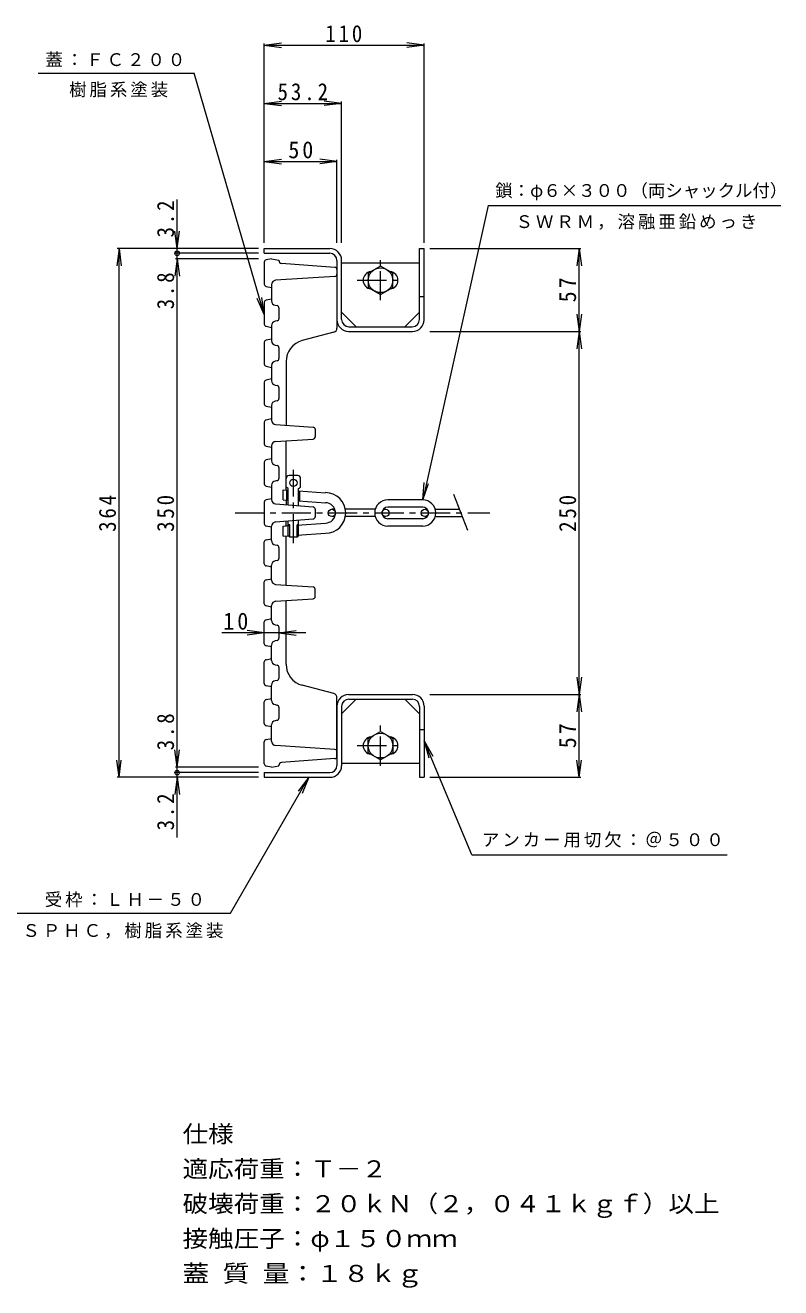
# Model space of a CAD drawing. Units: millimetres, scale not verified. Extents: x -719 to 742, y -549 to 469.
# Drawn here: x 222 to 742, y -400 to 469 of the extents above; entities that cross this region are included whole.
import ezdxf
from ezdxf.enums import TextEntityAlignment as Align

# ---------------------------------------------------------------- set-up
doc = ezdxf.new("R2010")
doc.units = ezdxf.units.MM
doc.header["$LTSCALE"] = 4
doc.header["$PDMODE"] = 32
doc.header["$PDSIZE"] = 3.2
doc.linetypes.add('CHAIN1', pattern=[8, 5, -1, 1, -1])
for name, color, linetype, lineweight in [('0-0_0', 3, 'Continuous', 9), ('0-1', 2, 'Continuous', 9), ('0-E', 7, 'Continuous', 9), ('0-F', 7, 'Continuous', 9)]:
    doc.layers.add(name, color=color, linetype=linetype, lineweight=lineweight)
doc.styles.add('ＭＳ ゴシック', font='')
doc.styles.get('ＭＳ ゴシック').set_extended_font_data('MS Gothic')

msp = doc.modelspace()

# ---------------------------------------------------------------- linework, layer by layer
at = {"layer": '0-0_0'}
for p, q in [((386.729, 305.945), (386.729, 290.655)), ((391.729, 308.175), (387.935, 307.416)), ((391.729, 308.175), (396.729, 307.175)), ((396.729, 307.175), (396.729, 307.03)), ((435.341, 302.279), (398.579, 305.036)), ((435.329, 296.081), (394.53, 293.361)), ((436.729, 300.783), (436.729, 260.482)), ((387.935, 289.184), (391.729, 288.425)), ((391.729, 290.368), (391.729, 279.134)), ((386.729, 278.195), (386.729, 263.154)), ((391.729, 280.425), (387.935, 279.666)), ((394.141, 276.192), (395.523, 275.916)), ((396.729, 274.445), (396.729, 266.904)), ((387.935, 261.684), (391.729, 260.925)), ((391.729, 262.215), (391.729, 251.634)), ((395.523, 265.434), (394.141, 265.157)), ((391.729, 252.925), (387.935, 252.166)), ((434.499, 257.582), (412.877, 251.837)), ((386.729, 250.695), (386.729, 235.654)), ((394.141, 248.692), (395.523, 248.416)), ((396.729, 246.945), (396.729, 239.404)), ((391.729, 234.715), (391.729, 224.134)), ((395.523, 237.934), (394.141, 237.657)), ((401.729, 237.34), (401.729, 193.508)), ((387.935, 234.184), (391.729, 233.425)), ((386.729, 223.195), (386.729, 208.155)), ((391.729, 225.425), (387.935, 224.666)), ((394.141, 221.192), (395.523, 220.916)), ((396.729, 219.445), (396.729, 211.905)), ((395.523, 210.434), (394.141, 210.157)), ((387.935, 206.684), (391.729, 205.925)), ((391.729, 207.215), (391.729, 196.981)), ((386.729, 195.695), (386.729, 180.654)), ((391.729, 197.925), (387.935, 197.166)), ((394.53, 193.988), (420.329, 192.268)), ((394.53, 182.361), (420.329, 184.081)), ((401.729, 149.024), (401.729, 182.841)), ((421.729, 190.771), (421.729, 185.578)), ((387.935, 179.184), (391.729, 178.425)), ((391.729, 179.368), (391.729, 169.134)), ((386.729, 168.195), (386.729, 153.154)), ((391.729, 170.425), (387.935, 169.666)), ((394.141, 166.192), (395.523, 165.916)), ((396.729, 164.445), (396.729, 156.904)), ((409.729, 158.915), (403.729, 158.915)), ((411.729, 150.915), (411.729, 156.915)), ((387.935, 151.684), (391.729, 150.925)), ((391.729, 152.215), (391.729, 142.344)), ((395.523, 155.434), (394.141, 155.157)), ((399.729, 142.164), (399.729, 149.164)), ((399.729, 149.164), (403.229, 148.92)), ((403.229, 149.915), (401.729, 150.915)), ((402.229, 141.989), (402.229, 148.989)), ((403.229, 138.655), (403.229, 149.915)), ((410.229, 149.915), (411.729, 150.915)), ((410.229, 138.095), (410.229, 149.915)), ((410.229, 148.43), (428.729, 147.136)), ((411.229, 141.36), (411.229, 148.36)), ((386.729, 140.695), (386.729, 125.654)), ((391.729, 142.925), (387.935, 142.166)), ((394.49, 139.354), (420.349, 137.285)), ((399.729, 142.164), (403.229, 141.92)), ((401.729, 142.024), (401.729, 138.775)), ((410.229, 141.43), (428.729, 140.136)), ((495.729, 142.175), (471.729, 142.175)), ((516.91, 146.1), (526.632, 121.338)), ((421.729, 135.79), (421.729, 130.56)), ((435.267, 135.675), (433.229, 135.675)), ((435.267, 130.675), (433.229, 130.675)), ((463.083, 135.675), (442.504, 135.675)), ((463.083, 130.675), (442.504, 130.675)), ((470.229, 135.675), (468.607, 135.675)), ((470.229, 130.675), (468.607, 130.675)), ((495.729, 137.175), (471.729, 137.175)), ((497.229, 135.675), (498.852, 135.675)), ((497.229, 130.675), (498.852, 130.675)), ((504.375, 135.675), (521.004, 135.675)), ((504.375, 130.675), (522.967, 130.675)), ((391.729, 123.425), (387.935, 124.184)), ((391.729, 114.134), (391.729, 124.005)), ((394.49, 126.996), (420.349, 129.064)), ((399.729, 124.185), (404.229, 124.5)), ((399.729, 117.185), (399.729, 124.185)), ((401.729, 124.325), (401.729, 127.575)), ((403.229, 117.43), (403.229, 127.695)), ((404.229, 124.92), (403.229, 124.92)), ((404.229, 116.43), (404.229, 124.92)), ((409.229, 124.85), (428.729, 126.213)), ((410.229, 124.92), (409.229, 124.92)), ((409.229, 116.43), (409.229, 124.92)), ((410.229, 117.43), (410.229, 128.255)), ((495.729, 129.175), (471.729, 129.175)), ((495.729, 124.175), (471.729, 124.175)), ((386.729, 98.154), (386.729, 113.195)), ((387.935, 114.666), (391.729, 115.425)), ((399.729, 117.185), (404.229, 117.5)), ((401.729, 83.508), (401.729, 117.325)), ((404.229, 116.43), (403.229, 117.43)), ((409.229, 116.43), (404.229, 116.43)), ((409.229, 117.85), (428.729, 119.213)), ((409.229, 116.43), (410.229, 117.43)), ((394.141, 111.192), (395.523, 110.916)), ((396.729, 109.445), (396.729, 101.904)), ((391.729, 95.925), (387.935, 96.684)), ((391.729, 86.981), (391.729, 97.215)), ((395.523, 100.434), (394.141, 100.157)), ((387.935, 87.166), (391.729, 87.925)), ((386.729, 70.654), (386.729, 85.695)), ((394.53, 83.988), (420.329, 82.268)), ((421.729, 75.578), (421.729, 80.771)), ((394.53, 72.362), (420.329, 74.081)), ((401.729, 29.01), (401.729, 72.841)), ((391.729, 68.425), (387.935, 69.184)), ((391.729, 59.134), (391.729, 69.368)), ((386.729, 43.154), (386.729, 58.195)), ((387.935, 59.666), (391.729, 60.425)), ((394.141, 56.192), (395.523, 55.916)), ((396.729, 54.445), (396.729, 46.904)), ((395.523, 45.434), (394.141, 45.157)), ((391.729, 40.925), (387.935, 41.684)), ((391.729, 31.634), (391.729, 42.215)), ((386.729, 15.654), (386.729, 30.695)), ((387.935, 32.166), (391.729, 32.925)), ((394.141, 28.692), (395.523, 28.416)), ((396.729, 26.945), (396.729, 19.404)), ((395.523, 17.934), (394.141, 17.657)), ((391.729, 13.425), (387.935, 14.184)), ((391.729, 4.134), (391.729, 14.715)), ((434.499, 8.767), (412.877, 14.513)), ((386.729, -11.846), (386.729, 3.195)), ((387.935, 4.666), (391.729, 5.425)), ((394.141, 1.192), (395.523, 0.916)), ((436.729, -34.434), (436.729, 5.868)), ((396.729, -0.555), (396.729, -8.096)), ((391.729, -14.075), (387.935, -13.316)), ((391.729, -24.019), (391.729, -12.785)), ((395.523, -9.566), (394.141, -9.843)), ((386.729, -39.596), (386.729, -24.305)), ((387.935, -22.834), (391.729, -22.075)), ((435.329, -29.732), (394.53, -27.012)), ((391.729, -41.825), (387.935, -41.066)), ((391.729, -41.825), (396.729, -40.825)), ((396.729, -40.825), (396.729, -40.681)), ((435.341, -35.929), (398.579, -38.686))]:
    msp.add_line(p, q, dxfattribs=at)
at = {"layer": '0-0_0', "linetype": 'CHAIN1'}
for p, q in [((406.729, 112.43), (406.729, 162.915)), ((366.729, 133.175), (541.985, 133.175))]:
    msp.add_line(p, q, dxfattribs=at)
at = {"layer": '0-0_0'}
for centre in [(406.729, 153.915), (433.229, 133.175), (470.229, 133.175), (497.229, 133.175)]:
    msp.add_circle(centre, 2.5, dxfattribs=at)
for centre, radius, start, end in [((388.229, 305.945), 1.5, 101.30992, 180), ((398.729, 307.03), 2, 180, 265.71085), ((435.229, 297.578), 1.5, 273.81407, 0), ((435.229, 300.783), 1.5, 0, 85.71085), ((388.229, 290.655), 1.5, 180, 258.69006), ((394.729, 290.368), 3, 93.81407, 179.99998), ((388.229, 278.195), 1.5, 101.30992, 180), ((394.729, 279.134), 3, 180, 258.69006), ((395.229, 274.445), 1.5, 0, 78.69006), ((388.229, 263.154), 1.5, 180, 258.69006), ((394.729, 262.215), 3, 101.30992, 180), ((395.229, 266.904), 1.5, 281.30992, 0), ((388.229, 250.695), 1.5, 101.30992, 180), ((433.729, 260.482), 3, 284.88045, 0), ((394.729, 251.634), 3, 180, 258.69006), ((395.229, 246.945), 1.5, 0, 78.69006), ((416.729, 237.34), 15, 104.88045, 180), ((388.229, 235.654), 1.5, 180, 258.69006), ((394.729, 234.715), 3, 101.30992, 180), ((395.229, 239.404), 1.5, 281.30992, 0), ((388.229, 223.195), 1.5, 101.30992, 180), ((394.729, 224.134), 3, 180, 258.69006), ((395.229, 219.445), 1.5, 0, 78.69006), ((394.729, 207.215), 3, 101.30992, 180), ((395.229, 211.905), 1.5, 281.30992, 0), ((388.229, 208.155), 1.5, 180, 258.69006), ((388.229, 195.695), 1.5, 101.30992, 180), ((394.729, 196.981), 3, 180, 266.18591), ((420.229, 190.771), 1.5, 0, 86.18591), ((420.229, 185.578), 1.5, 273.81407, 0), ((388.229, 180.654), 1.5, 180, 258.69006), ((394.729, 179.368), 3, 93.81407, 180), ((388.229, 168.195), 1.5, 101.30992, 180), ((394.729, 169.134), 3, 180, 258.69006), ((395.229, 164.445), 1.5, 0, 78.69006), ((395.229, 156.904), 1.5, 281.30992, 0), ((403.729, 156.915), 2, 90, 180), ((409.729, 156.915), 2, 0, 90), ((388.229, 153.154), 1.5, 180, 258.69006), ((394.729, 152.215), 3, 101.30992, 180), ((388.229, 140.695), 1.5, 101.30992, 180), ((394.729, 142.344), 3, 180, 265.42607), ((428.729, 133.175), 14, 270, 90), ((428.729, 133.175), 7, 270, 90), ((471.729, 133.175), 9, 90, 270), ((495.729, 133.175), 9, 270, 90), ((420.229, 135.79), 1.5, 0, 85.42607), ((420.229, 130.56), 1.5, 274.57391, 0), ((471.729, 133.175), 4, 90, 270), ((495.729, 133.175), 4, 270, 90), ((388.229, 125.654), 1.5, 180, 258.69006), ((394.729, 124.005), 3, 94.57391, 180), ((388.229, 113.195), 1.5, 101.30992, 180), ((394.729, 114.134), 3, 180, 258.69006), ((395.229, 109.445), 1.5, 0, 78.69006), ((388.229, 98.154), 1.5, 180, 258.69006), ((394.729, 97.215), 3, 101.30992, 180), ((395.229, 101.904), 1.5, 281.30992, 0), ((388.229, 85.695), 1.5, 101.30992, 180), ((394.729, 86.981), 3, 180, 266.18591), ((420.229, 80.771), 1.5, 1.40329, 86.18591), ((388.229, 70.654), 1.5, 180, 258.69006), ((394.729, 69.368), 3, 93.81407, 180), ((420.229, 75.578), 1.5, 273.81407, 0), ((388.229, 58.195), 1.5, 101.30992, 180), ((394.729, 59.134), 3, 180, 258.69006), ((395.229, 54.445), 1.5, 0, 78.69006), ((394.729, 42.215), 3, 101.30992, 180), ((395.229, 46.904), 1.5, 281.30992, 0), ((388.229, 43.154), 1.5, 180, 258.69006), ((388.229, 30.695), 1.5, 101.30992, 180), ((394.729, 31.634), 3, 180, 258.69006), ((395.229, 26.945), 1.5, 0, 78.69006), ((416.729, 29.01), 15, 180, 255.11954), ((394.729, 14.715), 3, 101.30992, 180), ((395.229, 19.404), 1.5, 281.30992, 0), ((388.229, 15.654), 1.5, 180, 258.69006), ((433.729, 5.868), 3, 1.40329, 75.11954), ((388.229, 3.195), 1.5, 101.30992, 180), ((394.729, 4.134), 3, 180, 258.69006), ((395.229, -0.555), 1.5, 0, 78.69006), ((395.229, -8.096), 1.5, 281.30992, 0), ((388.229, -11.846), 1.5, 180, 258.69006), ((394.729, -12.785), 3, 101.30992, 180), ((388.229, -24.305), 1.5, 101.30992, 180), ((394.729, -24.019), 3, 180, 266.18591), ((435.229, -31.229), 1.5, 1.40329, 86.18591), ((435.229, -34.434), 1.5, 274.28914, 0), ((388.229, -39.596), 1.5, 180, 258.69006), ((398.729, -40.681), 2, 94.28914, 180)]:
    msp.add_arc(centre, radius, start, end, dxfattribs=at)
at = {"layer": '0-1'}
for p, q in [((386.729, 311.975), (386.729, 315.175)), ((386.729, 315.175), (431.929, 315.175)), ((493.529, 315.175), (496.729, 315.175)), ((493.529, 266.375), (493.529, 315.175)), ((496.729, 266.175), (496.729, 315.175)), ((386.729, 311.975), (431.729, 311.975)), ((436.729, 306.975), (436.729, 266.175)), ((439.929, 266.375), (439.929, 307.175)), ((439.929, 305.375), (493.529, 305.375)), ((493.529, 282.175), (496.729, 282.175)), ((449.929, 261.375), (439.929, 271.375)), ((483.529, 261.375), (493.529, 271.375)), ((444.929, 261.375), (488.529, 261.375)), ((444.729, 258.175), (488.729, 258.175)), ((436.729, 0.175), (436.729, -40.625)), ((449.929, 4.975), (439.929, -5.025)), ((444.729, 8.175), (488.729, 8.175)), ((444.929, 4.975), (488.529, 4.975)), ((483.529, 4.975), (493.529, -5.025)), ((496.729, 0.175), (496.729, -48.825)), ((439.929, -0.025), (439.929, -40.825)), ((493.529, -0.025), (493.529, -48.825)), ((458.242, -22.125), (466.729, -17.225)), ((466.729, -17.225), (475.216, -22.125)), ((493.529, -15.825), (496.729, -15.825)), ((458.242, -31.925), (458.242, -22.125)), ((475.216, -22.125), (475.216, -31.925)), ((466.729, -36.825), (458.242, -31.925)), ((475.216, -31.925), (466.729, -36.825)), ((439.929, -39.025), (493.529, -39.025)), ((386.729, -45.625), (431.729, -45.625)), ((386.729, -45.625), (386.729, -48.825)), ((386.729, -48.825), (431.929, -48.825)), ((493.529, -48.825), (496.729, -48.825))]:
    msp.add_line(p, q, dxfattribs=at)
at = {"layer": '0-1', "linetype": 'CHAIN1'}
for p, q in [((466.729, 279.575), (466.729, 307.175)), ((450.729, 293.375), (482.729, 293.375)), ((466.729, -40.825), (466.729, -13.225)), ((450.729, -27.025), (482.729, -27.025))]:
    msp.add_line(p, q, dxfattribs=at)
at = {"layer": '0-1'}
msp.add_lwpolyline([(475.216, 288.475), (475.216, 298.275), (466.729, 303.175), (458.242, 298.275), (458.242, 288.475), (466.729, 283.575)], close=True, dxfattribs=at)
for centre in [(466.729, 293.375), (466.729, -27.025)]:
    msp.add_circle(centre, 8.5, dxfattribs=at)
for centre, radius, start, end in [((431.929, 307.175), 8, 0, 90), ((431.729, 306.975), 5, 0, 90), ((460.729, 293.375), 6, 96.13597, 263.86401), ((472.729, 293.375), 6, 276.13597, 83.86401), ((444.729, 266.175), 8, 180, 270), ((444.929, 266.375), 5, 180, 270), ((488.529, 266.375), 5, 270, 0), ((488.729, 266.175), 8, 270, 0), ((444.729, 0.175), 8, 89.99998, 180), ((444.929, -0.025), 5, 90, 180), ((488.529, -0.025), 5, 0, 90), ((488.729, 0.175), 8, 0, 90), ((460.729, -27.025), 6, 96.13597, 263.86401), ((472.729, -27.025), 6, 276.13597, 83.86401), ((431.729, -40.625), 5, 270, 0), ((431.929, -40.825), 8, 270, 0)]:
    msp.add_arc(centre, radius, start, end, dxfattribs=at)
at = {"layer": '0-E'}
for p, q in [((231.075, 435.945), (338.547, 435.945)), ((386.729, 269.729), (338.547, 435.945)), ((540.898, 344.755), (495.729, 142.175)), ((540.898, 344.755), (742.198, 344.755)), ((386.729, 269.729), (381.912, 280.72)), ((386.729, 269.729), (384.921, 281.592)), ((496.729, -23.825), (499.893, -35.401)), ((417.413, -48.825), (410.108, -58.345)), ((529.653, -102.197), (705.265, -102.197)), ((216.157, -142.426), (363.372, -142.426))]:
    msp.add_line(p, q, dxfattribs=at)
for points in [[(529.653, -102.197), (496.729, -23.825), (502.781, -34.187)], [(363.372, -142.426), (417.413, -48.825), (412.821, -59.912)]]:
    msp.add_lwpolyline(points, dxfattribs=at)
at = {"layer": '0-F'}
for p, q in [((386.729, 455.175), (398.626, 456.741)), ((386.729, 319.175), (386.729, 456.375)), ((386.729, 455.175), (496.729, 455.175)), ((386.729, 455.175), (398.626, 453.609)), ((496.729, 455.175), (484.832, 456.741)), ((496.729, 455.175), (484.832, 453.609)), ((496.729, 319.175), (496.729, 456.375)), ((386.729, 415.175), (398.626, 416.741)), ((386.729, 415.175), (439.929, 415.175)), ((386.729, 415.175), (398.626, 413.609)), ((439.929, 415.175), (428.032, 416.741)), ((439.929, 415.175), (428.032, 413.609)), ((439.929, 319.175), (439.929, 416.375)), ((386.729, 375.175), (398.626, 376.741)), ((386.729, 375.175), (436.729, 375.175)), ((386.729, 375.175), (398.626, 373.609)), ((436.729, 375.175), (424.832, 376.741)), ((436.729, 375.175), (424.832, 373.609)), ((436.729, 319.175), (436.729, 376.375)), ((326.729, -90.165), (326.729, 349.096)), ((326.729, 315.175), (325.163, 327.072)), ((326.729, 315.175), (328.295, 327.072)), ((286.729, 315.175), (285.163, 303.278)), ((382.729, 315.175), (285.529, 315.175)), ((286.729, -48.825), (286.729, 315.175)), ((286.729, 315.175), (288.295, 303.278)), ((500.729, 315.175), (604.685, 315.175)), ((603.485, 315.175), (601.919, 303.278)), ((603.485, -48.825), (603.485, 315.175)), ((603.485, 315.175), (605.051, 303.278)), ((326.729, 308.175), (325.163, 296.278)), ((382.729, 311.975), (325.529, 311.975)), ((382.729, 308.175), (325.529, 308.175)), ((326.729, 308.175), (328.295, 296.278)), ((605.051, 270.072), (601.919, 246.277)), ((601.919, 270.072), (605.051, 246.277)), ((500.729, 258.175), (604.685, 258.175)), ((495.729, 142.175), (496.789, 154.128)), ((495.729, 142.175), (499.847, 153.446)), ((386.729, 50.675), (374.832, 52.241)), ((396.729, 50.675), (408.626, 52.241)), ((415.265, 50.675), (357.397, 50.675)), ((386.729, 50.675), (374.832, 49.108)), ((396.729, 50.675), (408.626, 49.108)), ((605.051, 20.072), (601.919, -3.722)), ((601.919, 20.072), (605.051, -3.722)), ((500.729, 8.175), (604.685, 8.175)), ((326.729, -41.825), (325.163, -29.928)), ((326.729, -41.825), (328.295, -29.928)), ((286.729, -48.825), (285.163, -36.928)), ((286.729, -48.825), (288.295, -36.928)), ((382.729, -41.825), (325.529, -41.825)), ((603.485, -48.825), (601.919, -36.928)), ((603.485, -48.825), (605.051, -36.928)), ((382.729, -48.825), (285.529, -48.825)), ((326.729, -48.825), (325.163, -60.722)), ((382.729, -45.625), (325.529, -45.625)), ((326.729, -48.825), (328.295, -60.722)), ((500.729, -48.825), (604.685, -48.825))]:
    msp.add_line(p, q, dxfattribs=at)
for p in [(326.729, 311.975), (326.729, -45.625)]:
    msp.add_point(p, dxfattribs=at)

# ---------------------------------------------------------------- texts
at = {"layer": '0-E', "style": 'ＭＳ ゴシック'}
msp.add_text('鎖：φ６×３００（両シャックル付）', height=8.798, dxfattribs=at).set_placement((545.673, 348.132), align=Align.BOTTOM_LEFT)
at = {"layer": '0-E', "char_height": 8.798, "attachment_point": 7, "style": 'ＭＳ ゴシック'}
for s, insert in [('\\T1.17;蓋：ＦＣ２００', (236.069, 440.352)), ('\\T1.17;樹脂系塗装', (252.373, 419.295)), ('\\T1.17;ＳＷＲＭ，溶融亜鉛めっき', (559.656, 328.063)), ('\\T1.17;アンカー用切欠：＠５００', (536.503, -97.213)), ('\\T1.17;受枠：ＬＨ－５０', (235.611, -138.274)), ('\\T1.17;ＳＰＨＣ，樹脂系塗装', (220.219, -159.964))]:
    msp.add_mtext(s, dxfattribs=dict(at, insert=insert))
at = {"layer": '0-F', "color": 2, "style": 'ＭＳ ゴシック'}
for s, width, p in [('仕様', 1.1, (330.422, -303.771)), ('適応荷重：Ｔ－２', 1.1, (330.422, -327.771)), ('破壊荷重：２０ｋＮ（２，０４１ｋｇｆ）以上', 1.1, (330.422, -351.771)), ('接触圧子：φ１５０ｍｍ', 1.1, (330.422, -375.771)), ('蓋 質 量：１８ｋｇ', 1.15, (330.422, -399.771))]:
    msp.add_text(s, height=11.73, dxfattribs=dict(at, width=width)).set_placement(p, align=Align.BOTTOM_LEFT)
at = {"layer": '0-F', "color": 2, "char_height": 11.73, "attachment_point": 7, "style": 'ＭＳ ゴシック'}
for s, insert in [('\\T1.27;\\W0.9;110', (428.729, 457.175)), ('\\T1.28;\\W0.9;53.2', (395.829, 417.175)), ('\\T1.27;\\W0.95;50', (403.229, 377.175)), ('\\T1.27;\\W0.95;10', (358.482, 52.675))]:
    msp.add_mtext(s, dxfattribs=dict(at, insert=insert))
at = {"layer": '0-F', "color": 2, "char_height": 11.73, "attachment_point": 7, "rotation": 90, "style": 'ＭＳ ゴシック'}
for s, insert in [('\\T1.27;\\W0.9;3.2', (324.729, 322.876)), ('\\T1.27;\\W0.9;3.8', (324.729, 273.381)), ('\\T1.27;\\W0.95;57', (601.485, 278.175)), ('\\T1.27;\\W0.9;364', (284.729, 120.175)), ('\\T1.27;\\W0.9;350', (324.729, 120.175)), ('\\T1.27;\\W0.9;250', (601.485, 120.175)), ('\\T1.27;\\W0.9;3.8', (324.729, -30.217)), ('\\T1.27;\\W0.95;57', (601.485, -28.825)), ('\\T1.27;\\W0.9;3.2', (324.729, -85.34))]:
    msp.add_mtext(s, dxfattribs=dict(at, insert=insert))

doc.saveas('drawing.dxf')
